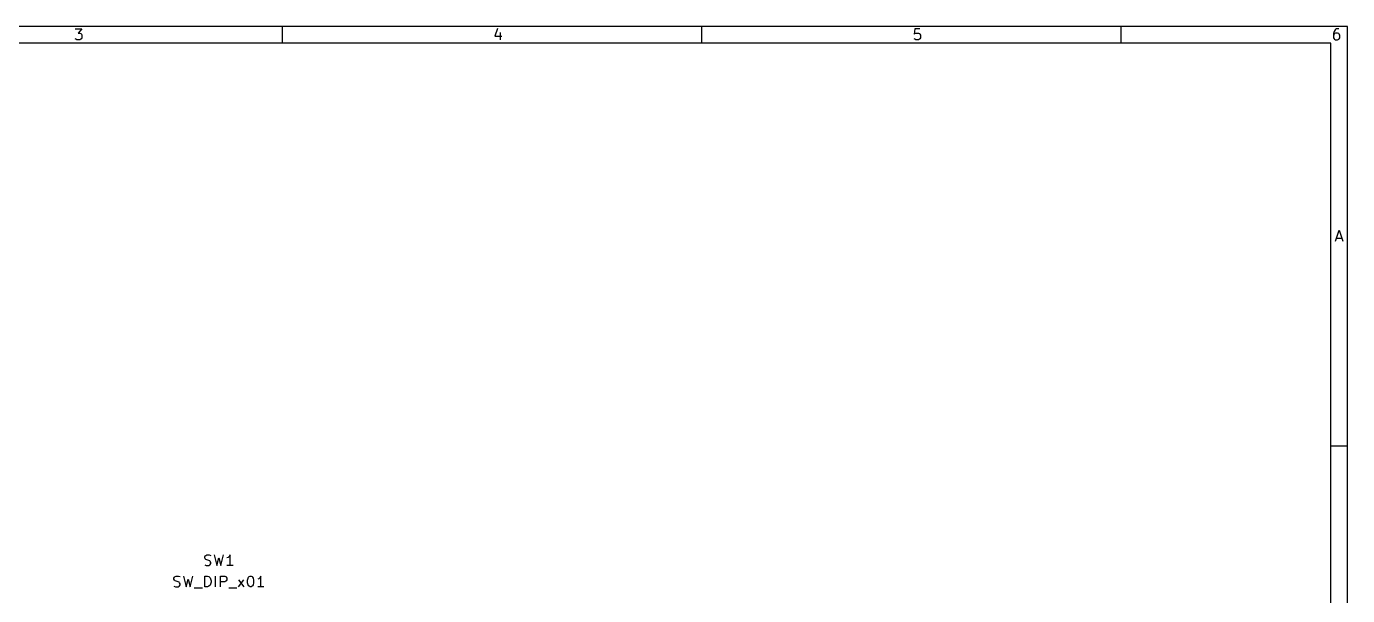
# Model space of a CAD drawing. Extents: x 0.4 to 11.3, y -7.9 to -0.4.
# Drawn here: x 5.1 to 11.3, y -3.06 to -0.39 of the extents above; entities that cross this region are included whole.
import ezdxf

# ---------------------------------------------------------------- set-up
doc = ezdxf.new("R2010")
doc.units = 0
doc.header["$MEASUREMENT"] = 0
doc.layers.add('CYAN2', color=4, linetype='CONTINUOUS')
doc.layers.add('RED2', color=1, linetype='CONTINUOUS')

msp = doc.modelspace()

# ---------------------------------------------------------------- linework, layer by layer
at = {"layer": 'CYAN2', "linetype": 'CONTINUOUS'}
for p, q in [((5.93333, -2.88214), (5.93571, -2.87737)), ((5.93333, -2.8869), (5.93333, -2.88214)), ((5.93571, -2.89166), (5.93333, -2.8869)), ((5.93571, -2.87737), (5.93809, -2.875)), ((5.93809, -2.89404), (5.93571, -2.89166)), ((5.93809, -2.875), (5.94285, -2.87261)), ((5.94285, -2.89642), (5.93809, -2.89404)), ((5.94285, -2.87261), (5.95476, -2.87261)), ((5.95238, -2.8988), (5.94285, -2.89642)), ((5.95714, -2.90119), (5.95238, -2.8988)), ((5.95476, -2.87261), (5.9619, -2.875)), ((5.95952, -2.90357), (5.95714, -2.90119)), ((5.9619, -2.90833), (5.95952, -2.90357)), ((5.95952, -2.91785), (5.9619, -2.91309)), ((5.9619, -2.91309), (5.9619, -2.90833)), ((5.97857, -2.87261), (5.99047, -2.92261)), ((5.99047, -2.92261), (6, -2.8869)), ((6, -2.8869), (6.00952, -2.92261)), ((6.00952, -2.92261), (6.02143, -2.87261)), ((6.04285, -2.88452), (6.03809, -2.8869)), ((6.04762, -2.87976), (6.04285, -2.88452)), ((6.05238, -2.87261), (6.04762, -2.87976)), ((6.05238, -2.92261), (6.05238, -2.87261)), ((5.78928, -2.98214), (5.79167, -2.97737)), ((5.79167, -2.97737), (5.79405, -2.975)), ((5.79405, -2.975), (5.79881, -2.97261)), ((5.79881, -2.97261), (5.81071, -2.97261)), ((5.81071, -2.97261), (5.81785, -2.975)), ((5.83452, -2.97261), (5.84643, -3.02261)), ((5.86547, -3.02261), (5.87738, -2.97261)), ((5.93333, -2.92023), (5.94047, -2.92261)), ((5.93452, -3.02261), (5.93452, -2.97261)), ((5.93452, -2.97261), (5.94643, -2.97261)), ((5.94047, -2.92261), (5.95238, -2.92261)), ((5.94643, -2.97261), (5.95357, -2.975)), ((5.95238, -2.92261), (5.95714, -2.92023)), ((5.95357, -2.975), (5.95833, -2.97976)), ((5.95714, -2.92023), (5.95952, -2.91785)), ((5.98452, -3.02261), (5.98452, -2.97261)), ((6.00833, -3.02261), (6.00833, -2.97261)), ((6.00833, -2.97261), (6.02738, -2.97261)), ((6.02738, -2.97261), (6.03214, -2.975)), ((6.03214, -2.975), (6.03452, -2.97737)), ((6.03452, -2.97737), (6.0369, -2.98214)), ((6.06667, -2.92261), (6.03809, -2.92261)), ((6.1369, -2.98214), (6.13928, -2.97737)), ((6.13928, -2.97737), (6.14167, -2.975)), ((6.14167, -2.975), (6.14643, -2.97261)), ((6.14643, -2.97261), (6.15119, -2.97261)), ((6.15119, -2.97261), (6.15595, -2.975)), ((6.15595, -2.975), (6.15833, -2.97737)), ((6.15833, -2.97737), (6.16071, -2.98214)), ((6.19643, -2.97261), (6.19167, -2.97976)), ((6.19643, -3.02261), (6.19643, -2.97261)), ((5.78928, -2.9869), (5.78928, -2.98214)), ((5.79167, -2.99166), (5.78928, -2.9869)), ((5.78928, -3.02023), (5.79643, -3.02261)), ((5.79405, -2.99404), (5.79167, -2.99166)), ((5.79881, -2.99642), (5.79405, -2.99404)), ((5.79643, -3.02261), (5.80833, -3.02261)), ((5.80833, -2.9988), (5.79881, -2.99642)), ((5.81309, -3.00119), (5.80833, -2.9988)), ((5.80833, -3.02261), (5.81309, -3.02023)), ((5.81547, -3.00357), (5.81309, -3.00119)), ((5.81309, -3.02023), (5.81547, -3.01785)), ((5.81785, -3.00833), (5.81547, -3.00357)), ((5.81547, -3.01785), (5.81785, -3.01309)), ((5.81785, -3.01309), (5.81785, -3.00833)), ((5.84643, -3.02261), (5.85595, -2.9869)), ((5.85595, -2.9869), (5.86547, -3.02261)), ((5.88452, -3.02737), (5.92262, -3.02737)), ((5.94643, -3.02261), (5.93452, -3.02261)), ((5.95357, -3.02023), (5.94643, -3.02261)), ((5.95833, -3.01547), (5.95357, -3.02023)), ((5.95833, -2.97976), (5.96071, -2.98452)), ((5.96071, -3.01071), (5.95833, -3.01547)), ((5.96071, -2.98452), (5.96309, -2.99404)), ((5.96309, -3.00119), (5.96071, -3.01071)), ((5.96309, -2.99404), (5.96309, -3.00119)), ((6.02738, -2.9988), (6.00833, -2.9988)), ((6.03214, -2.99642), (6.02738, -2.9988)), ((6.03452, -2.99404), (6.03214, -2.99642)), ((6.0369, -2.98928), (6.03452, -2.99404)), ((6.0369, -2.98214), (6.0369, -2.98928)), ((6.04643, -3.02737), (6.08452, -3.02737)), ((6.09167, -3.02261), (6.11785, -2.98928)), ((6.09167, -2.98928), (6.11785, -3.02261)), ((6.13452, -2.99166), (6.1369, -2.98214)), ((6.13452, -3.00357), (6.13452, -2.99166)), ((6.1369, -3.01309), (6.13452, -3.00357)), ((6.13928, -3.01785), (6.1369, -3.01309)), ((6.14167, -3.02023), (6.13928, -3.01785)), ((6.14643, -3.02261), (6.14167, -3.02023)), ((6.15119, -3.02261), (6.14643, -3.02261)), ((6.15595, -3.02023), (6.15119, -3.02261)), ((6.15833, -3.01785), (6.15595, -3.02023)), ((6.16071, -3.01309), (6.15833, -3.01785)), ((6.16071, -2.98214), (6.16309, -2.99166)), ((6.16309, -3.00357), (6.16071, -3.01309)), ((6.16309, -2.99166), (6.16309, -3.00357)), ((6.1869, -2.98452), (6.18214, -2.9869)), ((6.21071, -3.02261), (6.18214, -3.02261)), ((6.19167, -2.97976), (6.1869, -2.98452))]:
    msp.add_line(p, q, dxfattribs=at)
at = {"layer": 'RED2', "linetype": 'CONTINUOUS'}
for p, q in [((11.2993, -0.3937), (0.3937, -0.3937)), ((5.32522, -0.40504), (5.35691, -0.40504)), ((5.35691, -0.40504), (5.33985, -0.42454)), ((5.33985, -0.42454), (5.34716, -0.42454)), ((5.34716, -0.42454), (5.35203, -0.42698)), ((5.35203, -0.42698), (5.35447, -0.42941)), ((5.35447, -0.42941), (5.35691, -0.43429)), ((6.29921, -0.47244), (6.29921, -0.3937)), ((7.30835, -0.4026), (7.29617, -0.43916)), ((7.32054, -0.4221), (7.32054, -0.45622)), ((8.26772, -0.47244), (8.26772, -0.3937)), ((9.26711, -0.40504), (9.26467, -0.42941)), ((9.26467, -0.42941), (9.26711, -0.42698)), ((9.29148, -0.40504), (9.26711, -0.40504)), ((9.26711, -0.42698), (9.27198, -0.42454)), ((9.27198, -0.42454), (9.28417, -0.42454)), ((9.28417, -0.42454), (9.28904, -0.42698)), ((9.28904, -0.42698), (9.29148, -0.42941)), ((9.29148, -0.42941), (9.29391, -0.43429)), ((10.2362, -0.47244), (10.2362, -0.3937)), ((11.2356, -0.41723), (11.2332, -0.42698)), ((11.2332, -0.42698), (11.2332, -0.44647)), ((11.2356, -0.42941), (11.2332, -0.43429)), ((11.2405, -0.40992), (11.2356, -0.41723)), ((11.238, -0.42698), (11.2356, -0.42941)), ((11.2429, -0.42454), (11.238, -0.42698)), ((11.2429, -0.40748), (11.2405, -0.40992)), ((11.2478, -0.40504), (11.2429, -0.40748)), ((11.2527, -0.42454), (11.2429, -0.42454)), ((11.2575, -0.40504), (11.2478, -0.40504)), ((11.2575, -0.42698), (11.2527, -0.42454)), ((11.26, -0.42941), (11.2575, -0.42698)), ((11.2624, -0.43429), (11.26, -0.42941)), ((11.2993, -7.8743), (11.2993, -0.3937)), ((11.2206, -0.47244), (0.47244, -0.47244)), ((5.32766, -0.45378), (5.32522, -0.45135)), ((5.33254, -0.45622), (5.32766, -0.45378)), ((5.34716, -0.45622), (5.33254, -0.45622)), ((5.35203, -0.45378), (5.34716, -0.45622)), ((5.35447, -0.45135), (5.35203, -0.45378)), ((5.35691, -0.44647), (5.35447, -0.45135)), ((5.35691, -0.43429), (5.35691, -0.44647)), ((7.29617, -0.43916), (7.32785, -0.43916)), ((9.26711, -0.45378), (9.26467, -0.45135)), ((9.27198, -0.45622), (9.26711, -0.45378)), ((9.28417, -0.45622), (9.27198, -0.45622)), ((9.28904, -0.45378), (9.28417, -0.45622)), ((9.29148, -0.45135), (9.28904, -0.45378)), ((9.29391, -0.44647), (9.29148, -0.45135)), ((9.29391, -0.43429), (9.29391, -0.44647)), ((11.2206, -7.79556), (11.2206, -0.47244)), ((11.2332, -0.44647), (11.2356, -0.45135)), ((11.2356, -0.45135), (11.238, -0.45378)), ((11.238, -0.45378), (11.2429, -0.45622)), ((11.2429, -0.45622), (11.2527, -0.45622)), ((11.2527, -0.45622), (11.2575, -0.45378)), ((11.2575, -0.45378), (11.26, -0.45135)), ((11.26, -0.45135), (11.2624, -0.44647)), ((11.2624, -0.44647), (11.2624, -0.43429)), ((11.2429, -1.4011), (11.2599, -1.34992)), ((11.2599, -1.34992), (11.277, -1.4011)), ((11.2477, -1.38648), (11.2721, -1.38648)), ((11.2993, -2.3622), (11.2206, -2.3622))]:
    msp.add_line(p, q, dxfattribs=at)

doc.saveas('drawing.dxf')
